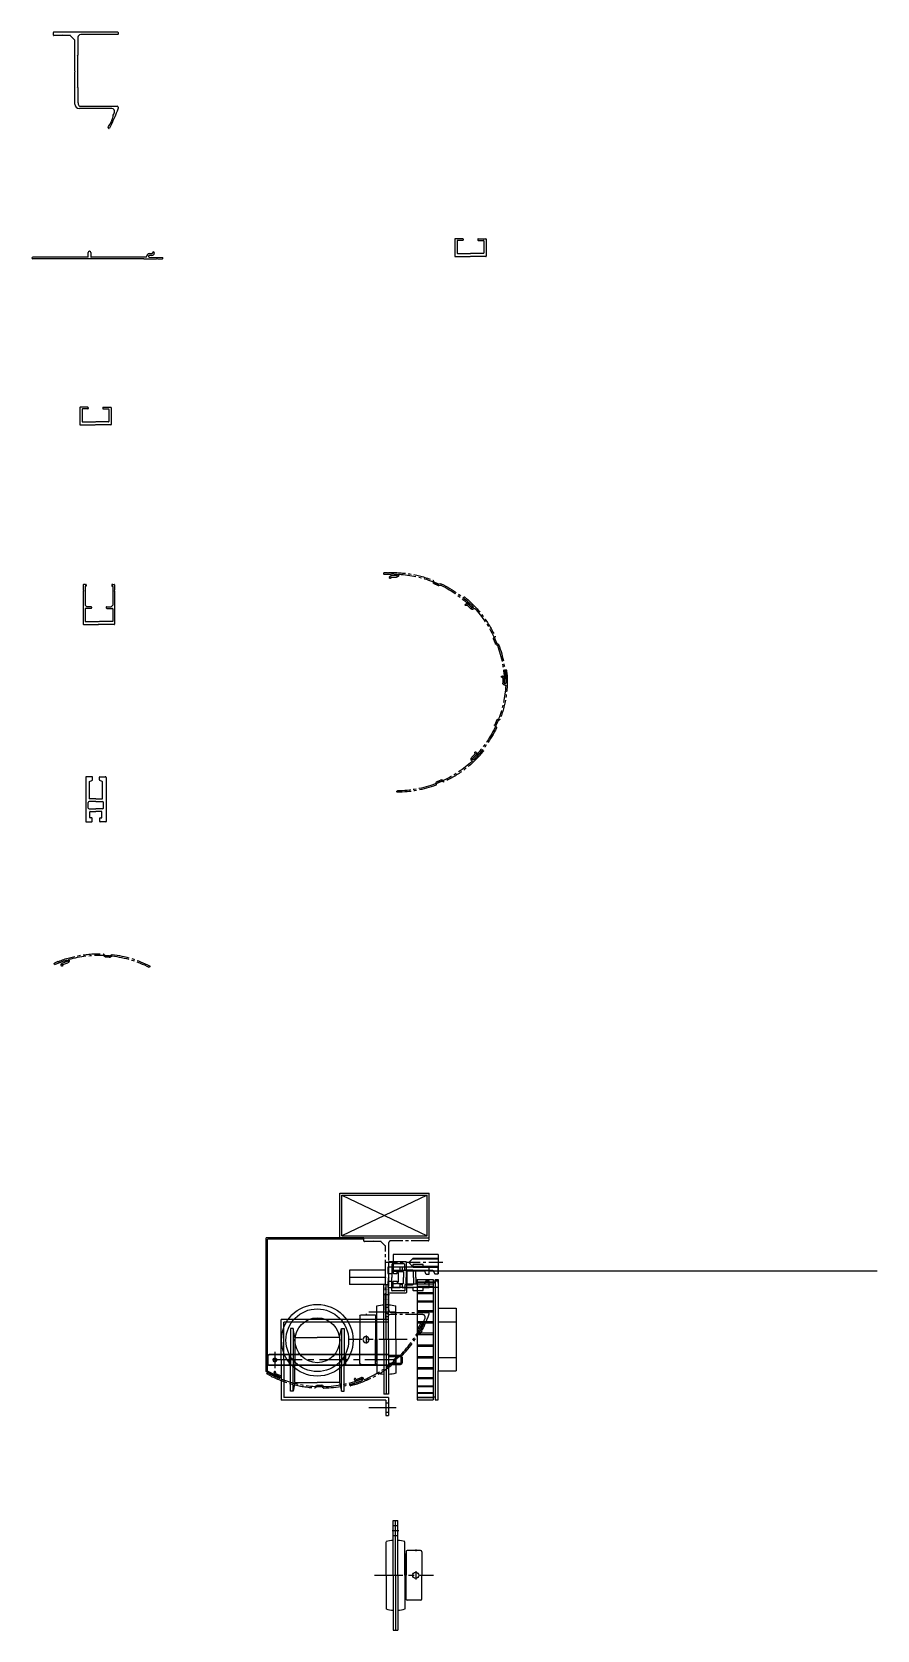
# Model space of a CAD drawing. Header units: millimetres. Extents: x 150937 to 394412, y 327166 to 584759.
# Drawn here: x 224581 to 225525, y 455885 to 457668 of the extents above; entities that cross this region are included whole.
import ezdxf

# ---------------------------------------------------------------- set-up
doc = ezdxf.new("R2010")
doc.units = ezdxf.units.MM
for name, pattern in [('CENTER', [50.8, 31.75, -6.35, 6.35, -6.35]), ('CENTER2', [28.575, 19.05, -3.175, 3.175, -3.175]), ('HIDDEN', [0.375, 0.25, -0.125])]:
    doc.linetypes.add(name, pattern=pattern)
doc.layers.add('1', color=2, linetype='CENTER2')
doc.layers.add('C', color=1, linetype='CENTER')

# ---------------------------------------------------------------- blocks, each defined once
blk = doc.blocks.new('wqweqwqw')
at = {"color": 1}
for p, q in [((-34498.3, 13826), (-34498.3, 13807.2)), ((-34489.5, 13826.5), (-34497.8, 13826.5)), ((-34495.8, 13824.2), (-34495.8, 13810.7)), ((-34491.8, 13824.7), (-34495.3, 13824.7)), ((-34489.5, 13824.7), (-34491.8, 13824.7)), ((-34489, 13826), (-34489, 13825.2)), ((-34472.6, 13826), (-34472.6, 13825.2)), ((-34472.1, 13826.5), (-34463.8, 13826.5)), ((-34472.1, 13824.7), (-34469.8, 13824.7)), ((-34469.8, 13824.7), (-34466.3, 13824.7)), ((-34465.8, 13824.2), (-34465.8, 13810.7)), ((-34463.3, 13826), (-34463.3, 13807.2)), ((-34497.8, 13806.7), (-34481.3, 13806.7)), ((-34495.3, 13810.2), (-34480.8, 13810.2)), ((-34480.8, 13807.2), (-34481.3, 13806.7)), ((-34466.3, 13810.2), (-34480.8, 13810.2)), ((-34480.3, 13806.7), (-34480.8, 13807.2)), ((-34463.8, 13806.7), (-34480.3, 13806.7))]:
    blk.add_line(p, q, dxfattribs=at)
for centre, start, end in [((-34497.8, 13826), 90, 180), ((-34495.3, 13824.2), 90, 180), ((-34489.5, 13826), 360, 90), ((-34489.5, 13825.2), 270, 0), ((-34472.1, 13826), 90, 180), ((-34472.1, 13825.2), 180, 270), ((-34466.3, 13824.2), 0, 90), ((-34463.8, 13826), 0, 90), ((-34497.8, 13807.2), 180, 270), ((-34495.3, 13810.7), 180, 270), ((-34466.3, 13810.7), 270, 0), ((-34463.8, 13807.2), 270, 0)]:
    blk.add_arc(centre, 0.5, start, end, dxfattribs=at)
blk = doc.blocks.new('ddddd')
for p, q in [((-37835.6, 17824.2), (-37835.6, 17874.2)), ((-37835.6, 17874.2), (-37735.6, 17874.2)), ((-37833.3, 17826.5), (-37833.3, 17871.9)), ((-37833.3, 17871.9), (-37737.9, 17871.9)), ((-37833.3, 17871.9), (-37737.9, 17826.5)), ((-37737.9, 17871.9), (-37833.3, 17826.5)), ((-37737.9, 17826.5), (-37737.9, 17871.9)), ((-37735.6, 17824.2), (-37735.6, 17874.2)), ((-37835.6, 17824.2), (-37735.6, 17824.2)), ((-37833.3, 17826.5), (-37737.9, 17826.5)), ((-37808.5, 17823), (-37808.5, 17824.2)), ((-37784.5, 17788.2), (-37824.5, 17788.2)), ((-37824.5, 17788.2), (-37824.5, 17772.2)), ((-37784.5, 17780.2), (-37824.5, 17780.2)), ((-37735.6, 17787.5), (-37235.6, 17787.5)), ((-37784.5, 17772.2), (-37824.5, 17772.2)), ((-37742.1, 17738.7), (-37742.1, 17738.7)), ((-37907.5, 17671.2), (-37908.1, 17670.2)), ((-37902.8, 17668.9), (-37903.4, 17667.8))]:
    blk.add_line(p, q)
at = {"color": 3}
for p, q in [((-37808.5, 17824.2), (-37917.6, 17824.2)), ((-37917.6, 17675.2), (-37917.6, 17824.2)), ((-37808.5, 17823), (-37916.4, 17823)), ((-37916.4, 17675.7), (-37916.4, 17823)), ((-37903.4, 17667.8), (-37917.6, 17675.2)), ((-37902.8, 17668.9), (-37916.4, 17675.7))]:
    blk.add_line(p, q, dxfattribs=at)
at = {"color": 5}
blk.add_lwpolyline([(-37770.4, 17780.2), (-37770.4, 17775.2, -0.414214), (-37772.4, 17773.2), (-37777.2, 17773.2), (-37777.2, 17775.7), (-37781.7, 17775.7), (-37781.7, 17768.8), (-37768.2, 17768.8), (-37768.2, 17772.6), (-37766, 17772.6), (-37766, 17768.8), (-37754, 17768.8), (-37754, 17766.1, 0.414214), (-37753.7, 17765.8), (-37742.6, 17765.8, 0.414214), (-37742.3, 17766.1), (-37742.3, 17768.8), (-37736.6, 17768.8, 0.414214), (-37735.6, 17769.8), (-37735.6, 17776.1, 0.414214), (-37735.9, 17776.4), (-37736.6, 17776.4), (-37739, 17776.4, 0.314574), (-37739.9, 17775.8), (-37740.9, 17772.9, -0.314574), (-37741.2, 17772.7), (-37759.9, 17772.7, -0.414214), (-37760.4, 17773.2), (-37760.4, 17780.2), (-37760.4, 17787.2, -0.414214), (-37759.9, 17787.7), (-37741.2, 17787.7, -0.314574), (-37740.9, 17787.5), (-37739.9, 17784.7, 0.314574), (-37739, 17784), (-37736.6, 17784), (-37735.9, 17784, 0.414214), (-37735.6, 17784.3), (-37735.6, 17790.6, 0.414214), (-37736.6, 17791.6), (-37742.3, 17791.6), (-37742.3, 17794.3, 0.414214), (-37742.6, 17794.6), (-37753.7, 17794.6, 0.414214), (-37754, 17794.3), (-37754, 17791.6), (-37766, 17791.6), (-37766, 17787.8), (-37768.2, 17787.8), (-37768.2, 17791.6), (-37781.7, 17791.6), (-37781.7, 17784.7), (-37777.2, 17784.7), (-37777.2, 17787.2), (-37772.4, 17787.2, -0.414214), (-37770.4, 17785.2)], format="xyb", close=True, dxfattribs=at)
for radius in [40, 35, 25]:
    blk.add_circle((-37860.6, 17710.1), radius)
at = {"layer": '1'}
for p, q in [((-37808.5, 17820.7), (-37808.5, 17823.7)), ((-37808, 17824.2), (-37736.7, 17824.2)), ((-37798.5, 17820.2), (-37808, 17820.2)), ((-37798, 17820.7), (-37798.5, 17820.2)), ((-37797.5, 17820.2), (-37798, 17820.7)), ((-37789.9, 17820.2), (-37797.5, 17820.2)), ((-37789.2, 17819.9), (-37784.8, 17815.5)), ((-37784.5, 17780.7), (-37784.5, 17814.8)), ((-37781, 17818.2), (-37781, 17745)), ((-37736.7, 17821.2), (-37778, 17821.2)), ((-37736.2, 17823.7), (-37736.2, 17821.7)), ((-37784, 17780.2), (-37784.5, 17780.7)), ((-37784.5, 17779.7), (-37784, 17780.2)), ((-37784.5, 17743.7), (-37784.5, 17779.7)), ((-37777.4, 17741.2), (-37737.2, 17741.2)), ((-37743.1, 17738.7), (-37779.5, 17738.7)), ((-37748.4, 17723.2), (-37748.7, 17723.4)), ((-37748.1, 17724.8), (-37747.7, 17724.7)), ((-37747.2, 17724.8), (-37745.1, 17729.2)), ((-37743.7, 17728.5), (-37745.8, 17724.1)), ((-37736.2, 17740.2), (-37736.2, 17738.9)), ((-37747.3, 17717.5), (-37746.7, 17718.7)), ((-37746.3, 17716.7), (-37747.2, 17717.2)), ((-37743.9, 17720.6), (-37746, 17716.8)), ((-37743.6, 17721.2), (-37744.1, 17721.1)), ((-37744.1, 17721.1), (-37743.9, 17720.6)), ((-37775.2, 17686.8), (-37775.1, 17688.4)), ((-37774.1, 17687.2), (-37774.2, 17685.7)), ((-37770.2, 17692.9), (-37768.7, 17692.9)), ((-37767.6, 17691.8), (-37769.2, 17691.8)), ((-37916.9, 17672.8), (-37916.4, 17673.8)), ((-37912.9, 17670.5), (-37916.8, 17672.5)), ((-37916.1, 17673.9), (-37914.8, 17673.3)), ((-37912.4, 17670.7), (-37912.9, 17670.5)), ((-37912.3, 17670.2), (-37912.4, 17670.7)), ((-37908.8, 17674.3), (-37908.7, 17674.7)), ((-37902.5, 17669.4), (-37907.9, 17671.8)), ((-37907.2, 17674.1), (-37907.4, 17673.7)), ((-37907.2, 17673.2), (-37901.8, 17670.8)), ((-37862.8, 17658.8), (-37861.7, 17659.8)), ((-37861.7, 17658.2), (-37862.8, 17657.2)), ((-37855, 17659.7), (-37853.9, 17658.6)), ((-37853.9, 17657), (-37855, 17658.1)), ((-37823.9, 17659.4), (-37824.2, 17660.4)), ((-37824, 17660.7), (-37822.7, 17661.1)), ((-37819.4, 17660.4), (-37823.6, 17659.2)), ((-37819.2, 17660.9), (-37819.4, 17660.4)), ((-37819.1, 17666.1), (-37819.3, 17666.4)), ((-37818.7, 17660.7), (-37819.2, 17660.9)), ((-37817.8, 17667), (-37817.7, 17666.6)), ((-37817.2, 17666.4), (-37811.6, 17668.4)), ((-37811.2, 17666.9), (-37816.7, 17664.9))]:
    blk.add_line(p, q, dxfattribs=at)
for centre, radius, start, end in [((-37808, 17823.7), 0.5, 90, 180), ((-37808, 17820.7), 0.5, 180, 270), ((-37789.9, 17819.2), 1, 45, 90), ((-37785.5, 17814.8), 1, 0, 45), ((-37778, 17818.2), 3, 90, 180), ((-37736.7, 17823.7), 0.5, 0, 90), ((-37736.7, 17821.7), 0.5, 270, 0), ((-37779.5, 17743.7), 5, 180, 270), ((-37777.6, 17744.6), 3.4, 173.3022, 272.7691), ((-37737.2, 17740.2), 1, 0, 90), ((-37855.8, 17780), 123.4, 315.2516, 335.2705), ((-37855.8, 17780), 125, 315.2202, 335.3072), ((-37748.4, 17724.1), 0.781, 66.0463, 246.0463), ((-37747.6, 17725), 1.95, 246.0463, 333.7085), ((-37747.6, 17725), 0.391, 246.0463, 333.7085), ((-37854.6, 17778.6), 123.4, 330.9826, 335.6031), ((-37743, 17728.2), 2.34, 72.5284, 153.7085), ((-37743, 17728), 0.867, 329.9169, 150.6431), ((-37743, 17728), 0.788, 343.3058, 153.0763), ((-37854.6, 17778.6), 125, 332.683, 341.3293), ((-37743.1, 17735.7), 3, 338.982, 90), ((-37742.2, 17730.7), 0.3, 252.5284, 336.9119), ((-37854.6, 17778.6), 122.5, 336.9119, 338.982), ((-37737.2, 17738.9), 1, 341.3293, 0), ((-37747.1, 17717.4), 0.234, 151.7351, 241.4999), ((-37746.2, 17716.9), 0.234, 241.4999, 331.562), ((-37774.4, 17688.3), 0.781, 131.6007, 176.8873), ((-37855.8, 17780), 121.9, 311.6007, 314.2333), ((-37773.3, 17687.2), 0.781, 131.6182, 177.1283), ((-37855.8, 17780), 123.4, 311.6182, 314.2158), ((-37770.2, 17692.2), 0.781, 88.9467, 134.2333), ((-37769.2, 17691), 0.781, 88.7057, 134.2158), ((-37768.7, 17693.7), 0.781, 268.9467, 315.2516), ((-37767.6, 17692.5), 0.781, 268.7057, 315.2202), ((-37916.7, 17672.7), 0.234, 152.059, 242.1211), ((-37916.2, 17673.7), 0.234, 62.2942, 152.059), ((-37856, 17781.8), 123.4, 241.5417, 246.1622), ((-37856, 17781.8), 125, 243.2421, 266.5994), ((-37907, 17673.5), 1.95, 156.6054, 244.2676), ((-37907.9, 17674.4), 0.781, 336.6054, 156.6054), ((-37907, 17673.5), 0.391, 156.6054, 244.2676), ((-37903, 17668.6), 0.898, 242.9266, 59.2088), ((-37902.9, 17668.7), 2.34, 333.5574, 64.2676), ((-37855.8, 17780), 125, 287.2565, 310.6138), ((-37855.8, 17780), 123.4, 292.7607, 310.5824), ((-37776, 17686.9), 0.781, 310.5824, 356.8873), ((-37774.9, 17685.7), 0.781, 310.6138, 357.1283), ((-37856, 17781.8), 123.4, 246.1622, 247.4697), ((-37900.2, 17667.2), 0.704, 142.3423, 220.8866), ((-37856, 17781.8), 123.4, 248.7463, 266.568), ((-37863.3, 17659.3), 0.781, 266.568, 312.8728), ((-37863.4, 17657.8), 0.781, 266.5994, 313.1139), ((-37861.2, 17657.7), 0.781, 87.6037, 133.1139), ((-37856, 17781.8), 123.4, 267.6037, 270.2014), ((-37856, 17781.8), 121.9, 267.5862, 270.2189), ((-37855.6, 17657.6), 0.781, 44.6913, 90.2014), ((-37855.5, 17659.1), 0.781, 44.9323, 90.2189), ((-37853.3, 17659.1), 0.781, 224.9323, 271.2371), ((-37853.4, 17657.6), 0.781, 224.6913, 271.2058), ((-37856, 17781.8), 125, 271.2058, 291.2928), ((-37856, 17781.8), 123.4, 271.2371, 291.2561), ((-37823.9, 17660.5), 0.234, 106.3087, 196.0734), ((-37823.7, 17659.5), 0.234, 196.0734, 286.1356), ((-37855.8, 17780), 123.4, 285.5561, 290.1766), ((-37818.5, 17666.7), 0.781, 20.6198, 200.6198), ((-37817.3, 17666.7), 1.95, 200.6198, 288.2821), ((-37817.3, 17666.7), 0.391, 200.6198, 288.2821), ((-37855.8, 17780), 123.4, 290.1766, 291.4842), ((-37810.9, 17666.1), 2.34, 17.5719, 108.2821), ((-37811, 17666), 0.898, 286.941, 103.2233), ((-37811, 17666), 0.788, 299.2913, 109.0618), ((-37808, 17666.9), 0.704, 186.3567, 264.901)]:
    blk.add_arc(centre, radius, start, end, dxfattribs=at)
at = {"rotation": 270}
blk.add_blockref('wqweqwqw', (-51587.7, -16700.6), dxfattribs=at)
blk = doc.blocks.new('dxx')
for p, q in [((-35784, 14428.6), (-35784, 14378.2)), ((-35784, 14428.6), (-35762.7, 14428.6)), ((-35765.6, 14423.2), (-35762.9, 14424.3)), ((-35762.3, 14427.6), (-35762.3, 14428.1)), ((-35762.3, 14425.2), (-35762.3, 14427.6)), ((-35766, 14422.7), (-35766, 14378.2)), ((-35784, 14378.2), (-35766, 14378.2))]:
    blk.add_line(p, q)
at = {"color": 3}
for p, q in [((-35780, 14400.6), (-35780, 14428.6)), ((-35779, 14399.6), (-35779, 14428.6)), ((-35771, 14399.6), (-35771, 14428.6)), ((-35770, 14400.6), (-35770, 14428.6)), ((-35780, 14400.6), (-35775, 14395.6)), ((-35770, 14400.6), (-35775, 14395.6))]:
    blk.add_line(p, q, dxfattribs=at)
for centre, radius, start, end in [((-35763.3, 14425.2), 1, 293.669, 0), ((-35762.8, 14428.1), 0.5, 0, 90), ((-35765.4, 14422.7), 0.6, 112.1102, 180)]:
    blk.add_arc(centre, radius, start, end)
at = {"layer": 'C', "color": 1, "linetype": 'CENTER', "ltscale": 0.5}
blk.add_line((-35775, 14433.9), (-35775, 14369.5), dxfattribs=at)
blk = doc.blocks.new('기어1')
for p, q in [((-35257.3, 14473.7), (-35260.8, 14473.7)), ((-35260.8, 14473.7), (-35260.8, 14371.5)), ((-35260.8, 14469.6), (-35260.8, 14473.7)), ((-35257.3, 14473.7), (-35257.3, 14339.2)), ((-35255.3, 14470.2), (-35257.3, 14470.2)), ((-35237.3, 14473.7), (-35255.3, 14473.7)), ((-35255.3, 14473.7), (-35255.3, 14339.2)), ((-35255.3, 14473.7), (-35255.3, 14339.2)), ((-35237.3, 14471), (-35255.3, 14471)), ((-35237.3, 14470.6), (-35255.3, 14470.6)), ((-35237.3, 14466.2), (-35255.3, 14466.2)), ((-35237.3, 14465.4), (-35255.3, 14465.4)), ((-35237.3, 14473.7), (-35237.3, 14339.2)), ((-35237.3, 14458.9), (-35255.3, 14458.9)), ((-35237.3, 14457.9), (-35255.3, 14457.9)), ((-35237.3, 14449.8), (-35255.3, 14449.8)), ((-35237.3, 14448.5), (-35255.3, 14448.5)), ((-35280.8, 14441.5), (-35280.8, 14371.5)), ((-35260.8, 14441.5), (-35280.8, 14441.5)), ((-35260.8, 14426.5), (-35280.8, 14426.5)), ((-35237.3, 14438.9), (-35255.3, 14438.9)), ((-35237.3, 14437.4), (-35255.3, 14437.4)), ((-35237.3, 14426.8), (-35255.3, 14426.8)), ((-35237.3, 14425.2), (-35255.3, 14425.2)), ((-35237.3, 14413.9), (-35255.3, 14413.9)), ((-35237.3, 14413.9), (-35255.3, 14413.9)), ((-35237.3, 14412.2), (-35255.3, 14412.2)), ((-35237.3, 14412.2), (-35255.3, 14412.2)), ((-35237.3, 14400.7), (-35255.3, 14400.7)), ((-35237.3, 14400.7), (-35255.3, 14400.7)), ((-35237.3, 14399.1), (-35255.3, 14399.1)), ((-35237.3, 14399), (-35255.3, 14399)), ((-35260.8, 14386.5), (-35280.8, 14386.5)), ((-35260.8, 14371.5), (-35280.8, 14371.5)), ((-35260.8, 14339.2), (-35260.8, 14371.5)), ((-35237.3, 14387.7), (-35255.3, 14387.7)), ((-35237.3, 14386.2), (-35255.3, 14386.2)), ((-35237.3, 14375.5), (-35255.3, 14375.5)), ((-35237.3, 14374), (-35255.3, 14374)), ((-35237.3, 14364.4), (-35255.3, 14364.4)), ((-35237.3, 14363.2), (-35255.3, 14363.2)), ((-35237.3, 14355), (-35255.3, 14355)), ((-35237.3, 14354.1), (-35255.3, 14354.1)), ((-35257.3, 14339.2), (-35260.8, 14339.2)), ((-35255.3, 14342.7), (-35257.3, 14342.7)), ((-35237.3, 14347.5), (-35255.3, 14347.5)), ((-35237.3, 14346.8), (-35255.3, 14346.8)), ((-35237.3, 14342.4), (-35255.3, 14342.4)), ((-35237.3, 14341.9), (-35255.3, 14341.9)), ((-35237.3, 14339.2), (-35255.3, 14339.2)), ((-35237.3, 14339.2), (-35237.3, 14339.2))]:
    blk.add_line(p, q)
blk = doc.blocks.new('eee')
at = {"color": 5}
for p, q in [((-34078.5, 13823), (-34078.5, 13815.6)), ((-34071.4, 13824), (-34077.5, 13824)), ((-34074.6, 13818.1), (-34074.6, 13799.2)), ((-34074.3, 13818.7), (-34071.5, 13819.8)), ((-34070.9, 13823), (-34070.9, 13823.5)), ((-34070.9, 13820.7), (-34070.9, 13823)), ((-34063.3, 13823), (-34063.3, 13823.5)), ((-34063.3, 13820.7), (-34063.3, 13823)), ((-34062.8, 13824), (-34056.7, 13824)), ((-34060, 13818.7), (-34062.7, 13819.8)), ((-34059.6, 13799.2), (-34059.6, 13818.1)), ((-34055.7, 13823), (-34055.7, 13815.6)), ((-34078.5, 13815.6), (-34078.5, 13807.6)), ((-34078.5, 13807.6), (-34078.5, 13786.7)), ((-34055.7, 13815.6), (-34055.7, 13807.6)), ((-34055.7, 13807.6), (-34055.7, 13786.7)), ((-34078.5, 13786.7), (-34078.5, 13774.2)), ((-34075.6, 13789.1), (-34075.6, 13795.3)), ((-34067.1, 13799.2), (-34074.6, 13799.2)), ((-34067.1, 13796.3), (-34074.6, 13796.3)), ((-34074.6, 13788.1), (-34067.1, 13788.1)), ((-34073.9, 13778.4), (-34073.9, 13785)), ((-34073.7, 13785.2), (-34067.1, 13785.2)), ((-34067.1, 13799.2), (-34059.6, 13799.2)), ((-34067.1, 13796.3), (-34059.6, 13796.3)), ((-34059.6, 13788.1), (-34067.1, 13788.1)), ((-34060.6, 13785.2), (-34067.1, 13785.2)), ((-34060.4, 13778.4), (-34060.4, 13785)), ((-34058.6, 13789.1), (-34058.6, 13795.3)), ((-34055.7, 13786.7), (-34055.7, 13774.2)), ((-34078, 13773.7), (-34071.9, 13773.7)), ((-34071.9, 13778.2), (-34073.7, 13778.2)), ((-34071.4, 13774.2), (-34071.4, 13777.7)), ((-34062.9, 13774.2), (-34062.9, 13777.7)), ((-34062.4, 13778.2), (-34060.6, 13778.2)), ((-34056.2, 13773.7), (-34062.4, 13773.7))]:
    blk.add_line(p, q, dxfattribs=at)
for centre, radius, start, end in [((-34077.5, 13823), 1, 90, 180), ((-34074, 13818.1), 0.6, 112.1102, 180), ((-34071.9, 13820.7), 1, 293.669, 0), ((-34071.4, 13823.5), 0.5, 0, 90), ((-34062.8, 13823.5), 0.5, 90, 180), ((-34062.3, 13820.7), 1, 180, 246.331), ((-34060.2, 13818.1), 0.6, 0, 67.8898), ((-34056.7, 13823), 1, 0, 90), ((-34074.6, 13795.3), 1, 90, 180), ((-34074.6, 13789.1), 1, 180, 270), ((-34073.7, 13785), 0.2, 90, 180), ((-34060.6, 13785), 0.2, 0, 90), ((-34059.6, 13795.3), 1, 0, 90), ((-34059.6, 13789.1), 1, 270, 0), ((-34078, 13774.2), 0.5, 180, 270), ((-34073.7, 13778.4), 0.2, 180, 270), ((-34071.9, 13777.7), 0.5, 0, 90), ((-34071.9, 13774.2), 0.5, 270, 0), ((-34062.4, 13777.7), 0.5, 90, 180), ((-34062.4, 13774.2), 0.5, 180, 270), ((-34060.6, 13778.4), 0.2, 270, 360), ((-34056.2, 13774.2), 0.5, 270, 0)]:
    blk.add_arc(centre, radius, start, end, dxfattribs=at)
blk = doc.blocks.new('베어링')
for p, q in [((1616.1, -9884.4), (1616.1, -9823.4)), ((1616.1, -9823.4), (1621.3, -9823.4)), ((1618.7, -9884.4), (1618.7, -9823.4)), ((1621.3, -9884.4), (1621.3, -9823.4)), ((1608.2, -9884.4), (1608.2, -9846.9)), ((1629.2, -9884.4), (1629.2, -9846.9)), ((1630.6, -9857.6), (1630.6, -9884.4)), ((1646.6, -9856.6), (1631.6, -9856.6)), ((1648.1, -9858.1), (1648.1, -9884.4)), ((1630.1, -9860.7), (1629.2, -9860.7)), ((1630.1, -9860.7), (1630.3, -9860.9)), ((1630.3, -9860.9), (1630.3, -9884.4)), ((1608.2, -9884.4), (1608.2, -9922)), ((1616.1, -9884.4), (1616.1, -9945.4)), ((1618.7, -9884.4), (1618.7, -9945.4)), ((1621.3, -9884.4), (1621.3, -9945.4)), ((1629.2, -9884.4), (1629.2, -9922)), ((1630.3, -9908), (1630.3, -9884.4)), ((1630.6, -9911.2), (1630.6, -9884.4)), ((1648.1, -9910.7), (1648.1, -9884.4)), ((1630.1, -9908.2), (1629.2, -9908.2)), ((1630.1, -9908.2), (1630.3, -9908)), ((1646.6, -9912.2), (1631.6, -9912.2)), ((1616.1, -9945.4), (1621.3, -9945.4))]:
    blk.add_line(p, q)
at = {"color": 1, "linetype": 'CENTER'}
for p, q in [((1615.1, -9834.4), (1622.3, -9834.4)), ((1641.3, -9855.6), (1641.3, -9857.6)), ((1595.2, -9884.4), (1661.1, -9884.4)), ((1641.3, -9879.9), (1641.3, -9888.9))]:
    blk.add_line(p, q, dxfattribs=at)
at = {"color": 3, "linetype": 'HIDDEN'}
for p, q in [((1616.1, -9828.9), (1621.3, -9828.9)), ((1616.1, -9839.9), (1621.3, -9839.9))]:
    blk.add_line(p, q, dxfattribs=at)
blk.add_circle((1641.3, -9884.4), 3.5)
for centre, radius, start, end in [((1618.7, -9884.4), 39, 93.8226, 105.6185), ((1618.7, -9884.4), 39, 74.3815, 86.1774), ((1631.6, -9857.6), 1, 90, 180), ((1646.6, -9858.1), 1.5, 0, 90), ((1630.8, -9862.3), 0.5, 180, 246.4218), ((1630.8, -9906.6), 0.5, 113.5782, 180), ((1631.6, -9911.2), 1, 180, 270), ((1646.6, -9910.7), 1.5, 270, 0), ((1618.7, -9884.4), 39, 254.3815, 266.1774), ((1618.7, -9884.4), 39, 273.8226, 285.6185)]:
    blk.add_arc(centre, radius, start, end)
blk = doc.blocks.new('qkqkqkq')
for p, q in [((-34975.1, 17277.6), (-34995.1, 17277.6)), ((-34995.1, 17274.6), (-34995.1, 17277.6)), ((-34991.8, 17277.6), (-34991.8, 17274.6)), ((-34981.3, 17277.6), (-34981.3, 17274.6)), ((-34978.1, 17277.6), (-34978.1, 17157.6)), ((-34975.1, 17277.6), (-34975.1, 17160.6)), ((-34891.1, 17277.6), (-34891.1, 17160.6)), ((-34891.1, 17277.6), (-34871.1, 17277.6)), ((-34884.8, 17277.6), (-34884.8, 17274.6)), ((-34874.3, 17277.6), (-34874.3, 17274.6)), ((-34871.1, 17274.6), (-34871.1, 17277.6)), ((-34978.1, 17274.6), (-34995.1, 17274.6)), ((-34888.1, 17274.6), (-34888.1, 17157.6)), ((-34888.1, 17274.6), (-34871.1, 17274.6)), ((-34968.1, 17227.9), (-34928.1, 17227.9)), ((-34968.1, 17224.9), (-34968.1, 17227.9)), ((-34968.1, 17224.9), (-34928.1, 17224.9)), ((-34958.1, 17222.9), (-34968.1, 17224.9)), ((-34963.1, 17227.9), (-34928.1, 17227.9)), ((-34939.1, 17229.4), (-34927.1, 17229.4)), ((-34903.1, 17227.9), (-34928.1, 17227.9)), ((-34898.1, 17224.9), (-34928.1, 17224.9)), ((-34898.1, 17227.9), (-34924.1, 17227.9)), ((-34908.1, 17222.9), (-34898.1, 17224.9)), ((-34898.1, 17224.9), (-34898.1, 17227.9)), ((-34958.1, 17222.9), (-34958.1, 17197.9)), ((-34958.1, 17222.9), (-34908.1, 17222.9)), ((-34908.1, 17222.9), (-34908.1, 17197.9)), ((-34958.1, 17172.9), (-34958.1, 17197.9)), ((-34908.1, 17172.9), (-34908.1, 17197.9)), ((-34958.1, 17172.9), (-34968.1, 17170.9)), ((-34968.1, 17170.9), (-34928.1, 17170.9)), ((-34968.1, 17170.9), (-34968.1, 17167.9)), ((-34958.1, 17172.9), (-34928.1, 17172.9)), ((-34908.1, 17172.9), (-34928.1, 17172.9)), ((-34898.1, 17170.9), (-34928.1, 17170.9)), ((-34908.1, 17172.9), (-34898.1, 17170.9)), ((-34898.1, 17170.9), (-34898.1, 17167.9)), ((-34933.1, 17157.6), (-34978.1, 17157.6)), ((-34933.1, 17160.6), (-34975.1, 17160.6)), ((-34968.1, 17167.9), (-34928.1, 17167.9)), ((-34963.1, 17167.9), (-34928.1, 17167.9)), ((-34939.1, 17166.4), (-34927.1, 17166.4)), ((-34933.1, 17160.6), (-34891.1, 17160.6)), ((-34933.1, 17157.6), (-34888.1, 17157.6)), ((-34903.1, 17167.9), (-34928.1, 17167.9)), ((-34898.1, 17167.9), (-34924.1, 17167.9))]:
    blk.add_line(p, q)
at = {"color": 1, "linetype": 'CENTER'}
for p, q in [((-34986.6, 17286), (-34986.6, 17255.6)), ((-34933.1, 17282.8), (-34933.1, 17140.9)), ((-34879.6, 17286), (-34879.6, 17255.6)), ((-34942.1, 17150.6), (-34924.1, 17150.6))]:
    blk.add_line(p, q, dxfattribs=at)
at = {"lineweight": 30}
for p, q in [((-34939.1, 17277.6), (-34939.1, 17144.6)), ((-34938.1, 17290.6), (-34938.1, 17277.6)), ((-34937.1, 17291.7), (-34937.1, 17277.6)), ((-34937.1, 17291.7), (-34929.1, 17291.7)), ((-34936.1, 17292.6), (-34930.1, 17292.6)), ((-34929.1, 17291.7), (-34929.1, 17277.6)), ((-34928.1, 17290.6), (-34928.1, 17277.6)), ((-34927.1, 17277.6), (-34927.1, 17144.6)), ((-34937.1, 17142.6), (-34929.1, 17142.6))]:
    blk.add_line(p, q, dxfattribs=at)
at = {"color": 254}
blk.add_line((-34939.1, 17277.6), (-34927.1, 17277.6), dxfattribs=at)
at = {"lineweight": 30}
blk.add_circle((-34933.1, 17150.6), 2, dxfattribs=at)
at = {"color": 254}
blk.add_arc((-34936.1, 17290.6), 2, 90, 180, dxfattribs=at)
at = {"lineweight": 30}
for centre, start, end in [((-34930.1, 17290.6), 0, 90), ((-34937.1, 17144.6), 180, 270), ((-34929.1, 17144.6), 270, 0)]:
    blk.add_arc(centre, 2, start, end, dxfattribs=at)
blk = doc.blocks.new('k-3')
for p, q in [((-36515.3, 17456.3), (-36515.3, 17459.3)), ((-36514.8, 17459.8), (-36443.5, 17459.8)), ((-36505.3, 17455.8), (-36514.8, 17455.8)), ((-36504.8, 17456.3), (-36505.3, 17455.8)), ((-36504.3, 17455.8), (-36504.8, 17456.3)), ((-36496.7, 17455.8), (-36504.3, 17455.8)), ((-36496, 17455.5), (-36491.6, 17451.1)), ((-36443.5, 17456.8), (-36484.8, 17456.8)), ((-36443, 17459.3), (-36443, 17457.3)), ((-36491.3, 17416.3), (-36491.3, 17450.4)), ((-36487.8, 17453.8), (-36487.8, 17433.8)), ((-36488.3, 17433.3), (-36487.8, 17433.8)), ((-36487.8, 17432.8), (-36488.3, 17433.3)), ((-36487.8, 17398.8), (-36487.8, 17432.8)), ((-36490.8, 17415.8), (-36491.3, 17416.3)), ((-36491.3, 17415.3), (-36490.8, 17415.8)), ((-36491.3, 17379.3), (-36491.3, 17415.3)), ((-36488.3, 17398.3), (-36487.8, 17398.8)), ((-36487.8, 17397.8), (-36488.3, 17398.3)), ((-36487.8, 17397.8), (-36487.8, 17380.6)), ((-36450, 17374.3), (-36486.3, 17374.3)), ((-36484.3, 17376.8), (-36444, 17376.8)), ((-36448.8, 17366.1), (-36449.1, 17363.1)), ((-36449, 17374.3), (-36449, 17374.3)), ((-36443, 17375.8), (-36443, 17374.4)), ((-36454.2, 17353), (-36453.6, 17354.3)), ((-36453.2, 17352.2), (-36454.1, 17352.7)), ((-36450.8, 17356.1), (-36452.8, 17352.3)), ((-36450.4, 17356.8), (-36450.9, 17356.6)), ((-36450.9, 17356.6), (-36450.8, 17356.1))]:
    blk.add_line(p, q)
for centre, radius, start, end in [((-36514.8, 17459.3), 0.5, 90, 180), ((-36514.8, 17456.3), 0.5, 180, 270), ((-36496.7, 17454.8), 1, 45, 90), ((-36484.8, 17453.8), 3, 90, 180), ((-36443.5, 17459.3), 0.5, 0, 90), ((-36443.5, 17457.3), 0.5, 270, 0), ((-36492.3, 17450.4), 1, 0, 45), ((-36486.3, 17379.3), 5, 180, 270), ((-36484.4, 17380.2), 3.4, 173.3022, 272.7691), ((-36561.5, 17414.1), 125, 332.683, 341.3293), ((-36450, 17371.3), 3, 338.982, 90), ((-36561.5, 17414.1), 122.5, 336.9119, 338.982), ((-36444, 17375.8), 1, 0, 90), ((-36444, 17374.4), 1, 341.3293, 0), ((-36454, 17352.9), 0.234, 151.7351, 241.4999), ((-36561.5, 17414.1), 123.4, 330.9826, 335.6031), ((-36453.1, 17352.4), 0.234, 241.4999, 331.562)]:
    blk.add_arc(centre, radius, start, end)
blk = doc.blocks.new('sddcccc')
at = {"ltscale": 0.5}
for p, q in [((-32118.7, 13915), (-32118.7, 13914.1)), ((-32112.9, 13915.3), (-32118.4, 13915.3)), ((-32103.6, 13913.7), (-32118.4, 13913.8)), ((-32112.9, 13915.3), (-32112.4, 13914.8)), ((-32112.4, 13914.8), (-32111.9, 13915.3)), ((-32097.7, 13915.3), (-32111.9, 13915.3)), ((-32109.3, 13908.7), (-32109.3, 13909.2)), ((-32107.3, 13909.1), (-32107.3, 13908.6)), ((-32103.9, 13909.5), (-32106.8, 13909.6)), ((-32106.6, 13911.6), (-32103.8, 13911.5)), ((-32100.2, 13913.5), (-32038.9, 13913.5)), ((-32097.7, 13915.3), (-31973.6, 13915.3)), ((-32038.4, 13908.5), (-32038.4, 13913)), ((-32035.4, 13913), (-32035.4, 13908.5)), ((-32034.9, 13913.5), (-31973.5, 13913.5))]:
    blk.add_line(p, q, dxfattribs=at)
for centre, radius, start, end in [((-32118.4, 13915), 0.3, 90, 181.1562), ((-32118.4, 13914.1), 0.3, 180, 269.6714), ((-32106.8, 13909.1), 2.5, 86.6098, 176.6098), ((-32108.3, 13908.7), 1, 176.6098, 356.6098), ((-32106.8, 13909.1), 0.5, 86.6098, 176.6098), ((-32103.7, 13912.5), 3, 266.6098, 4.823), ((-32103.8, 13912.6), 1.11, 272.013, 81.2865), ((-32099.8, 13912.6), 0.901, 112.3286, 173.6078), ((-32038.9, 13913), 0.5, 0, 90), ((-32036.9, 13908.5), 1.5, 180, 0), ((-32034.9, 13913), 0.5, 90, 180), ((-31973.6, 13914.4), 0.907, 270, 89.9975)]:
    blk.add_arc(centre, radius, start, end, dxfattribs=at)
blk = doc.blocks.new('k-4')
at = {"rotation": 180}
blk.add_blockref('sddcccc', (-68359.5, 31317), dxfattribs=at)
blk = doc.blocks.new('k-5')
at = {"color": 1}
for p, q in [((-36413.1, 17310.5), (-36413.1, 17291.8)), ((-36404.3, 17311), (-36412.6, 17311)), ((-36410.6, 17308.7), (-36410.6, 17295.3)), ((-36406.7, 17309.2), (-36410.1, 17309.2)), ((-36410.1, 17294.8), (-36396.1, 17294.8)), ((-36404.3, 17309.2), (-36406.7, 17309.2)), ((-36403.8, 17310.5), (-36403.8, 17309.7)), ((-36395.6, 17294.3), (-36396.1, 17294.8)), ((-36395.1, 17294.8), (-36395.6, 17294.3)), ((-36381.1, 17294.8), (-36395.1, 17294.8)), ((-36387.4, 17310.5), (-36387.4, 17309.7)), ((-36386.9, 17311), (-36378.6, 17311)), ((-36386.9, 17309.2), (-36384.6, 17309.2)), ((-36384.6, 17309.2), (-36381.1, 17309.2)), ((-36380.6, 17308.7), (-36380.6, 17295.3)), ((-36378.1, 17310.5), (-36378.1, 17291.8)), ((-36412.6, 17291.3), (-36396.1, 17291.3)), ((-36395.6, 17291.8), (-36396.1, 17291.3)), ((-36395.1, 17291.3), (-36395.6, 17291.8)), ((-36378.6, 17291.3), (-36395.1, 17291.3))]:
    blk.add_line(p, q, dxfattribs=at)
for centre, start, end in [((-36412.6, 17310.5), 90, 180), ((-36410.1, 17308.7), 90, 180), ((-36410.1, 17295.3), 180, 270), ((-36404.3, 17310.5), 360, 90), ((-36404.3, 17309.7), 270, 0), ((-36386.9, 17310.5), 90, 180), ((-36386.9, 17309.7), 180, 270), ((-36381.1, 17308.7), 0, 90), ((-36381.1, 17295.3), 270, 0), ((-36378.6, 17310.5), 0, 90), ((-36412.6, 17291.8), 180, 270), ((-36378.6, 17291.8), 270, 0)]:
    blk.add_arc(centre, 0.5, start, end, dxfattribs=at)
blk = doc.blocks.new('k-6')
for p, q in [((-36507, 17321.9), (-36507, 17315.9)), ((-36507, 17315.9), (-36506.5, 17315.4)), ((-36506.5, 17315.4), (-36507, 17314.9)), ((-36507, 17314.9), (-36507, 17302.3)), ((-36505, 17322.4), (-36506.5, 17322.4)), ((-36505, 17322.4), (-36504.2, 17322.4)), ((-36505, 17319.9), (-36505, 17302.3)), ((-36504.5, 17320.4), (-36504.2, 17320.4)), ((-36503.7, 17321.9), (-36503.7, 17320.9)), ((-36475.3, 17321.9), (-36475.3, 17320.9)), ((-36474, 17322.4), (-36474.8, 17322.4)), ((-36474.5, 17320.4), (-36474.8, 17320.4)), ((-36474, 17322.4), (-36472.5, 17322.4)), ((-36474, 17319.9), (-36474, 17302.3)), ((-36472, 17315.9), (-36472.5, 17315.4)), ((-36472.5, 17315.4), (-36472, 17314.9)), ((-36472, 17321.9), (-36472, 17315.9)), ((-36472, 17314.9), (-36472, 17302.3)), ((-36507, 17302.3), (-36507, 17278.1)), ((-36507, 17296.9), (-36507, 17278.1)), ((-36505, 17302.3), (-36505, 17299.4)), ((-36505, 17299.4), (-36503, 17297.4)), ((-36505, 17295.1), (-36505, 17281.1)), ((-36500.5, 17295.6), (-36504.5, 17295.6)), ((-36500.5, 17295.6), (-36504, 17295.6)), ((-36498.2, 17297.4), (-36503, 17297.4)), ((-36498.2, 17297.4), (-36503, 17297.4)), ((-36498.2, 17295.6), (-36500.5, 17295.6)), ((-36497.7, 17296.9), (-36497.7, 17296.1)), ((-36481.3, 17296.9), (-36481.3, 17296.1)), ((-36480.8, 17297.4), (-36476, 17297.4)), ((-36480.8, 17297.4), (-36476, 17297.4)), ((-36480.8, 17295.6), (-36478.5, 17295.6)), ((-36478.5, 17295.6), (-36475, 17295.6)), ((-36478.5, 17295.6), (-36474.5, 17295.6)), ((-36474, 17299.4), (-36476, 17297.4)), ((-36474, 17302.3), (-36474, 17299.4)), ((-36474, 17295.1), (-36474, 17281.1)), ((-36472, 17302.3), (-36472, 17278.1)), ((-36472, 17296.9), (-36472, 17278.1)), ((-36506.5, 17277.6), (-36490, 17277.6)), ((-36505, 17281.1), (-36490, 17281.1)), ((-36490, 17281.1), (-36489.5, 17280.6)), ((-36490, 17277.6), (-36489.5, 17278.1)), ((-36489, 17281.1), (-36489.5, 17280.6)), ((-36489, 17277.6), (-36489.5, 17278.1)), ((-36474, 17281.1), (-36489, 17281.1)), ((-36472.5, 17277.6), (-36489, 17277.6))]:
    blk.add_line(p, q)
for centre, start, end in [((-36506.5, 17321.9), 90, 180), ((-36504.5, 17319.9), 90, 180), ((-36504.2, 17321.9), 0, 90), ((-36504.2, 17320.9), 270, 0), ((-36474.8, 17321.9), 90, 180), ((-36474.8, 17320.9), 180, 270), ((-36474.5, 17319.9), 0, 90), ((-36472.5, 17321.9), 0, 90), ((-36504.5, 17295.1), 90, 180), ((-36498.2, 17296.9), 360, 90), ((-36498.2, 17296.1), 270, 360), ((-36480.8, 17296.9), 90, 180), ((-36480.8, 17296.1), 180, 270), ((-36474.5, 17295.1), 0, 90), ((-36506.5, 17278.1), 180, 270), ((-36472.5, 17278.1), 270, 0)]:
    blk.add_arc(centre, 0.5, start, end)
blk = doc.blocks.new('sssqqwe')
at = {"layer": '1'}
for p, q in [((-36117.2, 17173.9), (-36117.1, 17175.5)), ((-36116, 17174.3), (-36116.1, 17172.8)), ((-36112.1, 17180), (-36110.6, 17180)), ((-36109.6, 17178.9), (-36111.1, 17178.9)), ((-36161, 17153.2), (-36161.2, 17153.5)), ((-36159.7, 17154.1), (-36159.6, 17153.7)), ((-36159.1, 17153.5), (-36153.6, 17155.5)), ((-36153.1, 17154), (-36158.6, 17152)), ((-36165.8, 17146.5), (-36166.1, 17147.5)), ((-36165.9, 17147.8), (-36164.6, 17148.2)), ((-36161.4, 17147.5), (-36165.5, 17146.3)), ((-36161.1, 17148), (-36161.4, 17147.5)), ((-36160.6, 17147.8), (-36161.1, 17148))]:
    blk.add_line(p, q, dxfattribs=at)
for centre, radius, start, end in [((-36197.7, 17267.1), 123.4, 315.2516, 335.2705), ((-36197.7, 17267.1), 125, 315.2202, 335.3072), ((-36084.9, 17215.1), 0.788, 343.3058, 153.0763), ((-36197.7, 17267.1), 125, 287.2565, 310.6138), ((-36197.7, 17267.1), 123.4, 292.7607, 310.5824), ((-36117.9, 17174), 0.781, 310.5824, 356.8873), ((-36116.3, 17175.4), 0.781, 131.6007, 176.8873), ((-36197.7, 17267.1), 121.9, 311.6007, 314.2333), ((-36116.9, 17172.8), 0.781, 310.6138, 357.1283), ((-36115.2, 17174.3), 0.781, 131.6182, 177.1283), ((-36197.7, 17267.1), 123.4, 311.6182, 314.2158), ((-36112.2, 17179.3), 0.781, 88.9467, 134.2333), ((-36111.1, 17178.1), 0.781, 88.7057, 134.2158), ((-36110.6, 17180.8), 0.781, 268.9467, 315.2516), ((-36109.5, 17179.6), 0.781, 268.7057, 315.2202), ((-36160.5, 17153.8), 0.781, 20.6198, 200.6198), ((-36159.2, 17153.8), 1.95, 200.6198, 288.2821), ((-36159.2, 17153.8), 0.391, 200.6198, 288.2821), ((-36197.7, 17267.1), 123.4, 290.1766, 291.4842), ((-36152.8, 17153.2), 2.34, 17.5719, 108.2821), ((-36152.9, 17153.1), 0.898, 286.941, 103.2233), ((-36149.9, 17154), 0.704, 186.3567, 264.901), ((-36165.9, 17147.6), 0.234, 106.3087, 196.0734), ((-36165.6, 17146.6), 0.234, 196.0734, 286.1356), ((-36197.7, 17267.1), 123.4, 285.5561, 290.1766)]:
    blk.add_arc(centre, radius, start, end, dxfattribs=at)

msp = doc.modelspace()

# ---------------------------------------------------------------- block references
for name, p in [('k-3', (261120.099, 440208.693)), ('wqweqwqw', (259551.338, 443611.218)), ('k-4', (260967.711, 440013.733)), ('k-5', (261047.416, 439938.673)), ('k-6', (261145.21, 439729.709)), ('eee', (258719.427, 443013.539)), ('ddddd', (262760.115, 438498.703)), ('베어링', (223368.1, 465830.94))]:
    msp.add_blockref(name, p)
at = {"xscale": -1}
for name, p, rotation in [('sssqqwe', (253405.34, 485235.581), 199.3698951436518), ('sssqqwe', (265080.977, 457796.41), 155.7196528119041), ('sssqqwe', (253464.474, 428706.895), 109.739118282913), ('sssqqwe', (225718.717, 416846.686), 65.54122894166646), ('sssqqwe', (242257.083, 492551.406), 218.4655418054781), ('eee', (211210.458, 490346.07), 270)]:
    msp.add_blockref(name, p, dxfattribs=dict(at, rotation=rotation))
at = {"rotation": 270}
for name, p in [('dxx', (210605.911, 420520.487)), ('qkqkqkq', (207701.539, 421253.731))]:
    msp.add_blockref(name, p, dxfattribs=at)
at = {"xscale": -1}
for name, p in [('베어링', (226595.206, 466093.94)), ('기어1', (189773.676, 441803.04))]:
    msp.add_blockref(name, p, dxfattribs=at)

doc.saveas('drawing.dxf')
